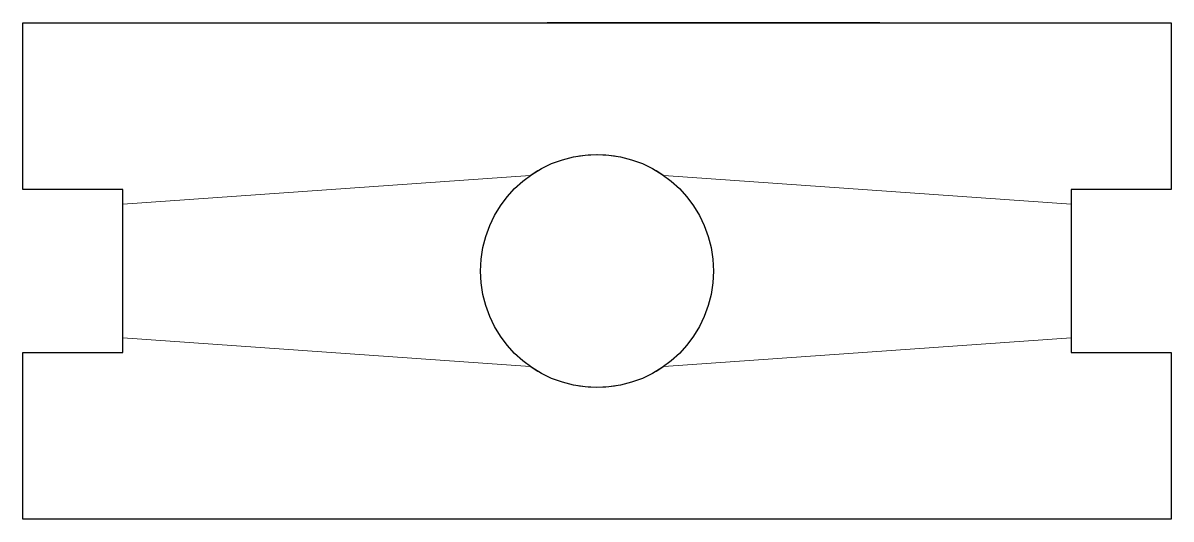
# Model space of a CAD drawing. Header units: millimetres. Extents: x 38.8 to 73.2, y 18.6 to 33.4.
import ezdxf

# ---------------------------------------------------------------- set-up
doc = ezdxf.new("R2010")
doc.units = ezdxf.units.MM
doc.layers.get('0').update_dxf_attribs({"lineweight": 25, "true_color": 0xffffff})
doc.layers.add('Corte exterior', color=1, linetype='Continuous', true_color=0xff0000)
doc.layers.add('Grabado Superficie', color=30, linetype='Continuous', lineweight=25, true_color=0xff7f00)

msp = doc.modelspace()

# ---------------------------------------------------------------- linework, layer by layer
msp.add_circle((56, 26), 3.5)
at = {"layer": 'Corte exterior'}
for p, q in [((38.75, 28.45), (38.75, 33.45)), ((38.75, 33.45), (73.25, 33.45)), ((64.5, 33.45), (54.5, 33.45)), ((73.25, 33.45), (73.25, 28.45)), ((41.75, 28.45), (38.75, 28.45)), ((41.75, 23.55), (41.75, 28.45)), ((73.25, 28.45), (70.25, 28.45)), ((70.25, 28.45), (70.25, 23.55)), ((38.75, 18.55), (38.75, 23.55)), ((38.75, 23.55), (41.75, 23.55)), ((70.25, 23.55), (73.25, 23.55)), ((73.25, 23.55), (73.25, 18.55)), ((73.25, 18.55), (38.75, 18.55))]:
    msp.add_line(p, q, dxfattribs=at)
at = {"layer": 'Grabado Superficie', "linetype": 'Continuous', "lineweight": 15}
for p, q in [((41.75, 28.005), (53.996, 28.869)), ((58.004, 28.869), (70.25, 28.005)), ((41.75, 23.995), (41.75, 28.005)), ((70.25, 28.005), (70.25, 23.995)), ((53.996, 23.131), (41.75, 23.995)), ((70.25, 23.995), (58.004, 23.131))]:
    msp.add_line(p, q, dxfattribs=at)
for start, end in [(55.0662, 124.9338), (235.0663, 304.9337)]:
    msp.add_arc((56, 26), 3.5, start, end, dxfattribs=at)

doc.saveas('drawing.dxf')
